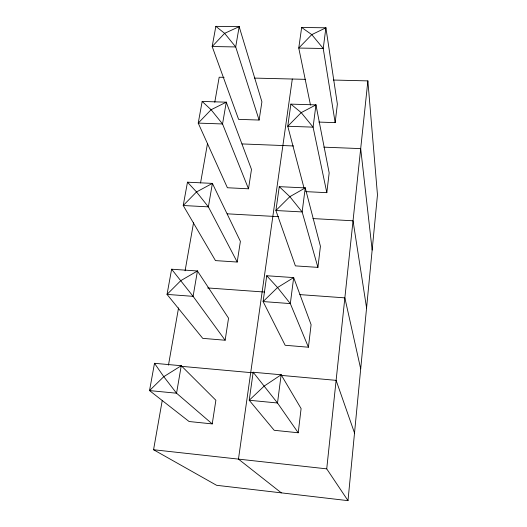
<?xml version="1.0" encoding="UTF-8"?>
<svg xmlns="http://www.w3.org/2000/svg" width="527" height="527" viewBox="0 0 527 527"><rect width="100%" height="100%" fill="white"/><g stroke="black" fill="none" stroke-linecap="round" stroke-linejoin="round"><path stroke-width="0.79" d="M162.217 400.599L153.561 449.742L216.584 485.295L347.998 500.65L377.47 194.885L367.872 80.888L333.374 80.038M347.998 500.65L326.727 468.859L367.872 80.888M298.223 432.772L301.101 408.59L281.141 374.776L253.164 372.24L249.218 400.256L274.192 430.296L298.223 432.772L277.505 402.997L253.164 372.24M308.414 347.221L311.095 324.672L293.677 277.597L266.734 275.746L263.105 301.563L285.153 345.271L308.414 347.221L290.324 303.592L277.551 287.538L266.734 275.746M317.919 267.373L320.429 246.293L305.245 187.915L279.27 186.65L275.911 210.517L295.383 265.885L317.919 267.373L302.142 211.933L289.85 196.676L279.27 186.65M305.772 191.63L326.819 192.671L329.171 172.922L315.95 104.886L290.878 104.129L287.762 126.256L303.927 187.652M318.835 122.08L335.159 122.633L337.366 104.096L325.897 27.793L301.655 27.476L298.763 48.049L310.475 105.051M292.301 79.024L238.461 459.116L281.326 492.857M212.229 423.906L215.879 400.27L181.248 365.725L154.497 363.301L149.53 390.593L189.107 421.521L212.229 423.906L176.552 393.208L163.778 376.667L154.497 363.301M225.141 340.231L228.547 318.163L197.434 270.983L171.624 269.211L167.039 294.402L202.73 338.354L225.141 340.231L193.099 296.345L171.624 269.211M237.203 262.038L240.391 241.379L212.394 183.396L187.474 182.184L183.225 205.51L215.464 260.601L237.203 262.038L208.382 206.867L196.518 191.94L187.474 182.184M248.5 188.798L251.491 169.417L226.267 102.179L202.17 101.447L198.224 123.107L227.394 187.75L248.5 188.798L222.546 123.964L211.09 109.735L202.17 101.447M259.106 120.051L261.919 101.843L239.166 26.653L215.846 26.35L212.17 46.521L238.593 119.352L259.106 120.051L235.701 46.936L224.627 33.339L215.846 26.35M168.462 365.152L178.554 307.88M185.082 270.812L193.587 222.526M200.55 182.974L207.526 143.384M214.772 102.238L219.179 77.225L224.107 77.35M254.508 78.095L305.443 79.346M242.005 143.93L293.526 145.966M323.835 147.158L360.692 148.614L372.154 250.029M227.209 213.824L278.572 216.669M312.939 218.573L353.037 220.793L366.575 307.952M207.618 287.933L264.607 292.057M299.817 294.606L344.862 297.867L360.699 368.867M180.675 366.258L253.151 372.833M280.805 375.343L336.114 380.356L354.519 433.01M153.561 449.742L326.727 468.859M301.655 27.476L311.78 34.624L323.229 48.484L335.159 122.633M290.878 104.129L301.22 112.62L313.084 127.145L326.819 192.671M281.141 374.776L277.505 402.997L249.218 400.256L264.218 386.054L281.141 374.776M293.677 277.597L290.324 303.592L263.105 301.563L277.551 287.538L293.677 277.597M305.245 187.915L302.142 211.933L275.911 210.517L289.85 196.676L305.245 187.915M315.95 104.886L313.084 127.145L287.762 126.256L301.22 112.62L315.95 104.886M325.897 27.793L323.229 48.484L298.763 48.049L311.78 34.624L325.897 27.793M181.248 365.725L176.552 393.208L149.53 390.593L163.778 376.667L181.248 365.725M197.434 270.983L193.099 296.345L167.039 294.402L180.794 280.647L197.434 270.983M212.394 183.396L208.382 206.867L183.225 205.51L196.518 191.94L212.394 183.396M226.267 102.179L222.546 123.964L198.224 123.107L211.09 109.735L226.267 102.179M239.166 26.653L235.701 46.936L212.17 46.521L224.627 33.339L239.166 26.653"/></g></svg>
